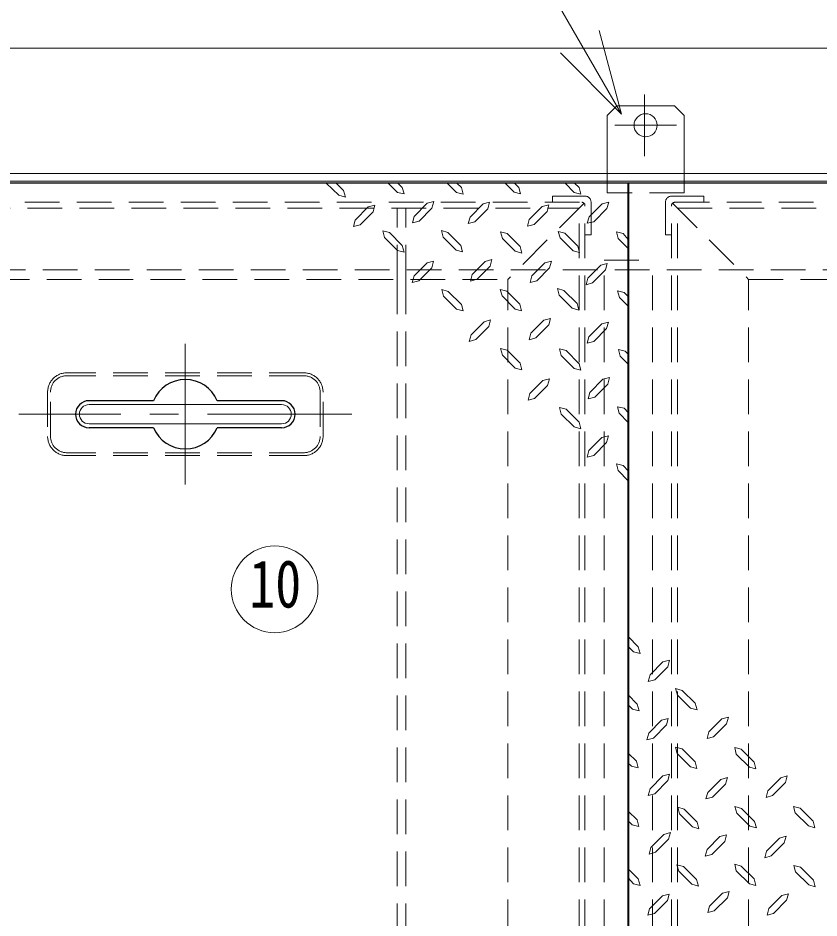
# Model space of a CAD drawing. Units: millimetres at full size, sheet at 1:15; details may follow other scales. Extents: x -3139 to 2936, y -2066 to 2149.
# Drawn here: x -2223.1 to -1807.2, y 1192.7 to 1659.9 of the extents above; entities that cross this region are included whole.
import ezdxf
from ezdxf.enums import TextEntityAlignment as Align

# ---------------------------------------------------------------- set-up
doc = ezdxf.new("R2010")
doc.units = ezdxf.units.MM
doc.header["$LTSCALE"] = 15
doc.linetypes.add('CHAIN1', pattern=[8, 5, -1, 1, -1])
doc.linetypes.add('DASHED1', pattern=[1.8, 1.2, -0.6])
doc.layers.add('0-6_補助線', color=4, linetype='Continuous', lineweight=9)
doc.styles.add('ＭＳ ゴシック', font='')
doc.styles.get('ＭＳ ゴシック').set_extended_font_data('MS Gothic')

msp = doc.modelspace()

# ---------------------------------------------------------------- linework, layer by layer
at = {"layer": '0-6_補助線', "color": 7, "lineweight": 18}
for p, q in [((-1909.67, 1609.89), (-1966.62, 1708.52)), ((-1909.67, 1609.89), (-1921.32, 1653.36)), ((-1909.67, 1609.89), (-1941.49, 1641.71)), ((-981.24, 1579.19), (-2371.24, 1579.19)), ((-985.24, 1575.19), (-2367.24, 1575.19)), ((-2086.24, 1459.19), (-2186.24, 1459.19)), ((-2086.24, 1449.19), (-2186.24, 1449.19))]:
    msp.add_line(p, q, dxfattribs=at)
at = {"layer": '0-6_補助線'}
for p, q in [((-966.24, 1644.19), (-2386.24, 1644.19)), ((-1912.24, 1614.19), (-1917.24, 1609.19)), ((-1912.24, 1614.19), (-1882.24, 1614.19)), ((-1877.24, 1609.19), (-1882.24, 1614.19)), ((-1917.24, 1609.19), (-1917.24, 1579.19)), ((-1877.24, 1609.19), (-1877.24, 1579.19)), ((-2063.05, 1574.19), (-2056.57, 1567.86)), ((-2057.96, 1574.19), (-2054.1, 1570.33)), ((-2054.1, 1570.33), (-2053.14, 1566.9)), ((-2030.85, 1574.19), (-2026.02, 1569.36)), ((-2025.91, 1574.19), (-2023.56, 1571.83)), ((-2023.56, 1571.83), (-2022.59, 1568.51)), ((-2000.3, 1574.19), (-1995.47, 1569.36)), ((-1995.26, 1574.19), (-1992.9, 1571.83)), ((-1992.9, 1571.83), (-1992.04, 1568.4)), ((-1970.1, 1574.19), (-1965.57, 1569.47)), ((-1965.25, 1574.19), (-1963, 1571.94)), ((-1963, 1571.94), (-1962.14, 1568.61)), ((-1939.09, 1574.19), (-1934.27, 1569.36)), ((-1934.16, 1574.19), (-1931.8, 1571.83)), ((-1931.8, 1571.83), (-1930.84, 1568.4)), ((-2053.14, 1566.9), (-2056.57, 1567.86)), ((-2022.59, 1568.51), (-2026.02, 1569.36)), ((-1992.04, 1568.4), (-1995.47, 1569.36)), ((-1962.14, 1568.61), (-1965.57, 1569.47)), ((-1930.84, 1568.4), (-1934.27, 1569.36)), ((-2048.1, 1555), (-2041.24, 1561.86)), ((-2014.87, 1554.36), (-2008.23, 1561.11)), ((-1988.4, 1556.5), (-1981.65, 1563.36)), ((-1985.93, 1554.04), (-1979.18, 1560.79)), ((-1957.74, 1555.22), (-1950.88, 1562.08)), ((-1950.88, 1562.08), (-1947.56, 1562.93)), ((-1947.56, 1562.93), (-1948.42, 1559.5)), ((-1926.55, 1556.61), (-1919.8, 1563.47)), ((-1924.09, 1554.14), (-1917.33, 1560.9)), ((-1919.8, 1563.47), (-1916.37, 1564.33)), ((-1916.37, 1564.33), (-1917.33, 1560.9)), ((-2045.53, 1552.54), (-2038.78, 1559.29)), ((-2017.45, 1556.82), (-2018.3, 1553.5)), ((-1988.4, 1556.5), (-1989.36, 1553.18)), ((-1955.17, 1552.75), (-1948.42, 1559.5)), ((-1926.55, 1556.61), (-1927.52, 1553.29)), ((-2048.1, 1555), (-2048.96, 1551.68)), ((-2045.53, 1552.54), (-2048.96, 1551.68)), ((-2014.87, 1554.36), (-2018.3, 1553.5)), ((-1985.93, 1554.04), (-1989.36, 1553.18)), ((-1957.74, 1555.22), (-1958.6, 1551.89)), ((-1955.17, 1552.75), (-1958.6, 1551.89)), ((-1924.09, 1554.14), (-1927.52, 1553.29)), ((-2032.77, 1546), (-2033.63, 1549.43)), ((-2030.31, 1548.57), (-2033.63, 1549.43)), ((-2030.31, 1548.57), (-2023.56, 1541.71)), ((-2002.44, 1546.11), (-2003.3, 1549.54)), ((-1999.98, 1548.57), (-2003.3, 1549.54)), ((-1999.98, 1548.57), (-1993.12, 1541.82)), ((-1969.11, 1548.03), (-1972.54, 1548.89)), ((-1971.57, 1545.46), (-1972.54, 1548.89)), ((-1969.11, 1548.03), (-1962.35, 1541.28)), ((-1941.67, 1545.68), (-1942.63, 1549.11)), ((-1939.2, 1548.14), (-1942.63, 1549.11)), ((-1939.2, 1548.14), (-1932.45, 1541.39)), ((-1908.97, 1548.03), (-1912.4, 1548.89)), ((-1911.44, 1545.46), (-1912.4, 1548.89)), ((-1908.97, 1548.03), (-1906.24, 1544.91)), ((-2032.77, 1546), (-2026.02, 1539.25)), ((-2002.44, 1546.11), (-1995.69, 1539.35)), ((-1993.12, 1541.82), (-1992.26, 1538.49)), ((-1971.57, 1545.46), (-1964.92, 1538.82)), ((-1941.67, 1545.68), (-1934.91, 1538.92)), ((-1911.44, 1545.46), (-1906.24, 1540.26)), ((-2022.59, 1538.39), (-2026.02, 1539.25)), ((-2023.56, 1541.71), (-2022.59, 1538.39)), ((-1992.26, 1538.49), (-1995.69, 1539.35)), ((-1961.49, 1537.85), (-1964.92, 1538.82)), ((-1962.35, 1541.28), (-1961.49, 1537.85)), ((-1931.48, 1538.07), (-1934.91, 1538.92)), ((-1932.45, 1541.39), (-1931.48, 1538.07)), ((-2017.45, 1525.95), (-2010.69, 1532.81)), ((-2010.69, 1532.81), (-2007.37, 1533.67)), ((-2007.37, 1533.67), (-2008.23, 1530.24)), ((-1987.22, 1526.7), (-1980.47, 1533.46)), ((-1980.47, 1533.46), (-1977.14, 1534.42)), ((-1977.14, 1534.42), (-1978, 1530.99)), ((-1956.35, 1525.95), (-1949.6, 1532.81)), ((-1949.6, 1532.81), (-1946.17, 1533.67)), ((-1946.17, 1533.67), (-1947.13, 1530.24)), ((-2014.98, 1523.49), (-2008.23, 1530.24)), ((-1984.75, 1524.24), (-1978, 1530.99)), ((-1953.78, 1523.49), (-1947.13, 1530.24)), ((-1927.19, 1524.77), (-1920.44, 1531.53)), ((-1924.73, 1522.31), (-1917.98, 1529.06)), ((-2017.45, 1525.95), (-2018.41, 1522.63)), ((-2014.98, 1523.49), (-2018.41, 1522.63)), ((-1987.22, 1526.7), (-1988.18, 1523.27)), ((-1984.75, 1524.24), (-1988.18, 1523.27)), ((-1956.35, 1525.95), (-1957.21, 1522.63)), ((-1953.78, 1523.49), (-1957.21, 1522.63)), ((-1927.19, 1524.77), (-1928.16, 1521.34)), ((-1999.76, 1517.91), (-2003.08, 1518.88)), ((-2002.23, 1515.45), (-2003.08, 1518.88)), ((-1969.32, 1518.02), (-1972.75, 1518.99)), ((-1971.78, 1515.56), (-1972.75, 1518.99)), ((-1939.63, 1518.45), (-1942.95, 1519.42)), ((-1942.09, 1515.99), (-1942.95, 1519.42)), ((-1939.63, 1518.45), (-1932.77, 1511.7)), ((-1924.73, 1522.31), (-1928.16, 1521.34)), ((-2002.23, 1515.45), (-1995.47, 1508.7)), ((-1999.76, 1517.91), (-1992.9, 1511.16)), ((-1971.78, 1515.56), (-1965.03, 1508.8)), ((-1969.32, 1518.02), (-1962.57, 1511.27)), ((-1942.09, 1515.99), (-1935.34, 1509.23)), ((-1908.33, 1517.38), (-1911.76, 1518.24)), ((-1910.8, 1514.81), (-1911.76, 1518.24)), ((-1910.8, 1514.81), (-1906.24, 1510.25)), ((-1908.33, 1517.38), (-1906.24, 1515.29)), ((-1992.9, 1511.16), (-1992.04, 1507.84)), ((-1962.57, 1511.27), (-1961.6, 1507.84)), ((-1931.91, 1508.27), (-1935.34, 1509.23)), ((-1932.77, 1511.7), (-1931.91, 1508.27)), ((-1992.04, 1507.84), (-1995.47, 1508.7)), ((-1961.6, 1507.84), (-1965.03, 1508.8)), ((-1956.78, 1496.26), (-1950.03, 1503.02)), ((-1954.31, 1493.8), (-1947.56, 1500.55)), ((-1926.77, 1494.33), (-1920.01, 1501.19)), ((-1920.01, 1501.19), (-1916.58, 1502.05)), ((-1916.58, 1502.05), (-1917.55, 1498.62)), ((-1987.86, 1495.41), (-1988.83, 1491.98)), ((-1985.4, 1492.94), (-1978.64, 1499.69)), ((-1956.78, 1496.26), (-1957.74, 1492.83)), ((-1924.19, 1491.87), (-1917.55, 1498.62)), ((-1985.4, 1492.94), (-1988.83, 1491.98)), ((-1954.31, 1493.8), (-1957.74, 1492.83)), ((-1926.77, 1494.33), (-1927.62, 1491.01)), ((-1924.19, 1491.87), (-1927.62, 1491.01)), ((-1971.57, 1484.9), (-1972.54, 1488.33)), ((-1969.11, 1487.37), (-1972.54, 1488.33)), ((-1969.11, 1487.37), (-1962.35, 1480.61)), ((-1938.56, 1487.26), (-1941.88, 1488.12)), ((-1941.02, 1484.69), (-1941.88, 1488.12)), ((-1938.56, 1487.26), (-1931.7, 1480.4)), ((-1910.47, 1484.37), (-1911.33, 1487.8)), ((-1907.9, 1486.94), (-1911.33, 1487.8)), ((-1907.9, 1486.94), (-1906.24, 1485.28)), ((-1971.57, 1484.9), (-1964.92, 1478.15)), ((-1941.02, 1484.69), (-1934.27, 1477.93)), ((-1910.47, 1484.37), (-1906.24, 1480.13)), ((-1961.49, 1477.18), (-1964.92, 1478.15)), ((-1962.35, 1480.61), (-1961.49, 1477.18)), ((-1930.84, 1477.08), (-1934.27, 1477.93)), ((-1931.7, 1480.4), (-1930.84, 1477.08)), ((-1926.12, 1465.5), (-1919.37, 1472.36)), ((-1919.37, 1472.36), (-1915.94, 1473.22)), ((-1915.94, 1473.22), (-1916.9, 1469.79)), ((-1957.31, 1464.86), (-1950.56, 1471.61)), ((-1954.85, 1462.39), (-1948.1, 1469.14)), ((-1923.55, 1463.03), (-1916.9, 1469.79)), ((-1957.31, 1464.86), (-1958.28, 1461.43)), ((-1954.85, 1462.39), (-1958.28, 1461.43)), ((-1926.12, 1465.5), (-1926.98, 1462.18)), ((-1923.55, 1463.03), (-1926.98, 1462.18)), ((-1910.9, 1454.67), (-1911.87, 1458.1)), ((-1908.44, 1457.25), (-1911.87, 1458.1)), ((-1938.56, 1456.82), (-1941.99, 1457.68)), ((-1941.02, 1454.25), (-1941.99, 1457.68)), ((-1941.02, 1454.25), (-1934.27, 1447.6)), ((-1938.56, 1456.82), (-1931.8, 1450.07)), ((-1910.9, 1454.67), (-1906.24, 1449.83)), ((-1908.44, 1457.25), (-1906.24, 1455.05)), ((-1931.8, 1450.07), (-1930.84, 1446.64)), ((-1930.84, 1446.64), (-1934.27, 1447.6)), ((-1926.77, 1435.27), (-1920.01, 1442.03)), ((-1924.19, 1432.81), (-1917.55, 1439.56)), ((-1920.01, 1442.03), (-1916.58, 1442.99)), ((-1916.58, 1442.99), (-1917.55, 1439.56)), ((-1926.77, 1435.27), (-1927.62, 1431.84)), ((-1924.19, 1432.81), (-1927.62, 1431.84)), ((-1911.44, 1424.98), (-1912.4, 1428.41)), ((-1908.97, 1427.56), (-1912.4, 1428.41)), ((-1908.97, 1427.56), (-1906.24, 1424.82)), ((-1911.44, 1424.98), (-1906.24, 1419.58)), ((-1901.04, 1333.39), (-1906.24, 1338.8)), ((-1903.51, 1330.82), (-1906.24, 1333.55)), ((-1901.04, 1333.39), (-1900.08, 1329.96)), ((-1903.51, 1330.82), (-1900.08, 1329.96)), ((-1888.29, 1325.57), (-1894.93, 1318.82)), ((-1885.71, 1323.1), (-1892.47, 1316.35)), ((-1888.29, 1325.57), (-1884.86, 1326.53)), ((-1885.71, 1323.1), (-1884.86, 1326.53)), ((-1895.9, 1315.39), (-1894.93, 1318.82)), ((-1892.47, 1316.35), (-1895.9, 1315.39)), ((-1901.58, 1303.7), (-1906.24, 1308.55)), ((-1881.64, 1311.74), (-1878.21, 1310.78)), ((-1880.68, 1308.31), (-1881.64, 1311.74)), ((-1873.92, 1301.56), (-1880.68, 1308.31)), ((-1871.46, 1304.13), (-1878.21, 1310.78)), ((-1901.58, 1303.7), (-1900.61, 1300.27)), ((-1871.46, 1304.13), (-1870.49, 1300.7)), ((-1904.04, 1301.13), (-1906.24, 1303.33)), ((-1904.04, 1301.13), (-1900.61, 1300.27)), ((-1873.92, 1301.56), (-1870.49, 1300.7)), ((-1888.93, 1295.34), (-1895.57, 1288.59)), ((-1888.93, 1295.34), (-1885.5, 1296.2)), ((-1886.36, 1292.88), (-1885.5, 1296.2)), ((-1857.63, 1295.98), (-1864.38, 1289.23)), ((-1857.63, 1295.98), (-1854.2, 1296.95)), ((-1855.16, 1293.52), (-1854.2, 1296.95)), ((-1886.36, 1292.88), (-1893.11, 1286.02)), ((-1855.16, 1293.52), (-1861.92, 1286.77)), ((-1896.54, 1285.16), (-1895.57, 1288.59)), ((-1893.11, 1286.02), (-1896.54, 1285.16)), ((-1881.64, 1281.3), (-1878.21, 1280.44)), ((-1880.78, 1277.98), (-1881.64, 1281.3)), ((-1871.46, 1273.69), (-1878.21, 1280.44)), ((-1850.98, 1281.19), (-1847.55, 1280.23)), ((-1850.13, 1277.76), (-1850.98, 1281.19)), ((-1840.91, 1273.48), (-1847.55, 1280.23)), ((-1902.01, 1274.01), (-1906.24, 1278.25)), ((-1873.92, 1271.12), (-1880.78, 1277.98)), ((-1843.37, 1271.01), (-1850.13, 1277.76)), ((-1904.58, 1271.44), (-1906.24, 1273.1)), ((-1904.58, 1271.44), (-1901.15, 1270.58)), ((-1902.01, 1274.01), (-1901.15, 1270.58)), ((-1873.92, 1271.12), (-1870.6, 1270.26)), ((-1871.46, 1273.69), (-1870.6, 1270.26)), ((-1843.37, 1271.01), (-1839.94, 1270.05)), ((-1840.91, 1273.48), (-1839.94, 1270.05)), ((-1888.29, 1266.51), (-1894.93, 1259.76)), ((-1888.29, 1266.51), (-1884.86, 1267.37)), ((-1885.71, 1264.04), (-1884.86, 1267.37)), ((-1827.08, 1265.44), (-1823.65, 1266.4)), ((-1824.62, 1262.97), (-1823.65, 1266.4)), ((-1885.71, 1264.04), (-1892.47, 1257.18)), ((-1858.17, 1264.58), (-1864.92, 1257.83)), ((-1855.7, 1262.11), (-1862.45, 1255.36)), ((-1858.17, 1264.58), (-1854.74, 1265.54)), ((-1855.7, 1262.11), (-1854.74, 1265.54)), ((-1827.08, 1265.44), (-1833.83, 1258.68)), ((-1895.9, 1256.33), (-1894.93, 1259.76)), ((-1892.47, 1257.18), (-1895.9, 1256.33)), ((-1901.68, 1243.57), (-1906.24, 1248.13)), ((-1880.57, 1250.11), (-1877.14, 1249.14)), ((-1879.71, 1246.68), (-1880.57, 1250.11)), ((-1870.39, 1242.39), (-1877.14, 1249.14)), ((-1850.88, 1250.54), (-1847.45, 1249.57)), ((-1849.91, 1247.11), (-1850.88, 1250.54)), ((-1840.69, 1242.82), (-1847.45, 1249.57)), ((-1820.44, 1250.54), (-1817.01, 1249.68)), ((-1819.58, 1247.21), (-1820.44, 1250.54)), ((-1810.25, 1242.93), (-1817.01, 1249.68)), ((-1904.15, 1241), (-1906.24, 1243.09)), ((-1901.68, 1243.57), (-1900.72, 1240.14)), ((-1872.85, 1239.93), (-1879.71, 1246.68)), ((-1843.16, 1240.35), (-1849.91, 1247.11)), ((-1840.69, 1242.82), (-1839.73, 1239.39)), ((-1812.72, 1240.46), (-1819.58, 1247.21)), ((-1810.25, 1242.93), (-1809.4, 1239.5)), ((-1904.15, 1241), (-1900.72, 1240.14)), ((-1872.85, 1239.93), (-1869.53, 1238.96)), ((-1870.39, 1242.39), (-1869.53, 1238.96)), ((-1843.16, 1240.35), (-1839.73, 1239.39)), ((-1812.72, 1240.46), (-1809.4, 1239.5)), ((-1887.75, 1236.07), (-1894.5, 1229.31)), ((-1885.28, 1233.6), (-1892.04, 1226.85)), ((-1887.75, 1236.07), (-1884.32, 1237.03)), ((-1885.28, 1233.6), (-1884.32, 1237.03)), ((-1858.7, 1234.89), (-1865.35, 1228.14)), ((-1858.7, 1234.89), (-1855.27, 1235.75)), ((-1856.13, 1232.42), (-1855.27, 1235.75)), ((-1827.72, 1234.14), (-1834.48, 1227.38)), ((-1827.72, 1234.14), (-1824.29, 1235.1)), ((-1825.26, 1231.67), (-1824.29, 1235.1)), ((-1856.13, 1232.42), (-1862.88, 1225.56)), ((-1825.26, 1231.67), (-1832.01, 1224.92)), ((-1866.31, 1224.71), (-1865.35, 1228.14)), ((-1862.88, 1225.56), (-1866.31, 1224.71)), ((-1835.34, 1223.95), (-1834.48, 1227.38)), ((-1832.01, 1224.92), (-1835.34, 1223.95)), ((-1881, 1220.31), (-1877.57, 1219.45)), ((-1880.03, 1216.99), (-1881, 1220.31)), ((-1870.81, 1212.7), (-1877.57, 1219.45)), ((-1850.98, 1220.52), (-1847.55, 1219.56)), ((-1850.13, 1217.09), (-1850.98, 1220.52)), ((-1840.91, 1212.91), (-1847.55, 1219.56)), ((-1820.22, 1219.88), (-1816.79, 1219.02)), ((-1819.36, 1216.56), (-1820.22, 1219.88)), ((-1901.04, 1212.91), (-1906.24, 1218.11)), ((-1873.28, 1210.23), (-1880.03, 1216.99)), ((-1843.37, 1210.34), (-1850.13, 1217.09)), ((-1812.5, 1209.81), (-1819.36, 1216.56)), ((-1810.04, 1212.27), (-1816.79, 1219.02)), ((-1903.51, 1210.34), (-1906.24, 1213.47)), ((-1903.51, 1210.34), (-1900.08, 1209.48)), ((-1901.04, 1212.91), (-1900.08, 1209.48)), ((-1873.28, 1210.23), (-1869.85, 1209.27)), ((-1870.81, 1212.7), (-1869.85, 1209.27)), ((-1843.37, 1210.34), (-1839.94, 1209.48)), ((-1840.91, 1212.91), (-1839.94, 1209.48)), ((-1810.04, 1212.27), (-1809.18, 1208.84)), ((-1857.31, 1205.63), (-1864.06, 1198.87)), ((-1857.31, 1205.63), (-1853.88, 1206.48)), ((-1854.74, 1203.16), (-1853.88, 1206.48)), ((-1812.5, 1209.81), (-1809.18, 1208.84)), ((-1888.39, 1204.23), (-1895.15, 1197.48)), ((-1885.93, 1201.77), (-1892.68, 1194.91)), ((-1888.39, 1204.23), (-1884.96, 1205.09)), ((-1885.93, 1201.77), (-1884.96, 1205.09)), ((-1854.74, 1203.16), (-1861.6, 1196.3)), ((-1826.55, 1204.34), (-1833.3, 1197.59)), ((-1824.08, 1201.87), (-1830.83, 1195.01)), ((-1826.55, 1204.34), (-1823.12, 1205.2)), ((-1824.08, 1201.87), (-1823.12, 1205.2)), ((-1896.11, 1194.05), (-1895.15, 1197.48)), ((-1864.92, 1195.44), (-1864.06, 1198.87)), ((-1861.6, 1196.3), (-1864.92, 1195.44)), ((-1892.68, 1194.91), (-1896.11, 1194.05))]:
    msp.add_line(p, q, dxfattribs=at)
at = {"layer": '0-6_補助線', "linetype": 'CHAIN1'}
for p, q in [((-1897.74, 1620.19), (-1897.74, 1588.19)), ((-1913.24, 1604.19), (-1881.24, 1604.19)), ((-2136.24, 1490.69), (-2136.24, 1417.69)), ((-2049.74, 1454.19), (-2222.74, 1454.19))]:
    msp.add_line(p, q, dxfattribs=at)
at = {"layer": '0-6_補助線', "linetype": 'DASHED1'}
for p, q in [((-1917.24, 1579.19), (-1917.24, 1569.19)), ((-1877.24, 1579.19), (-1877.24, 1569.19)), ((-1945.54, 1564.19), (-1945.54, 1567.39)), ((-1928.74, 1567.39), (-1945.54, 1567.39)), ((-1877.24, 1569.19), (-1917.24, 1569.19)), ((-1883.74, 1567.39), (-1866.94, 1567.39)), ((-1866.94, 1564.19), (-1866.94, 1567.39)), ((-2353.24, 1561.19), (-1931.74, 1561.19)), ((-2026.24, 1524.19), (-2026.24, 1561.19)), ((-2021.74, 1524.19), (-2021.74, 1561.19)), ((-1931.74, 1184.19), (-1931.74, 1561.19)), ((-1925.54, 1547.39), (-1925.54, 1564.19)), ((-1886.94, 1547.39), (-1886.94, 1564.19)), ((-1880.74, 1561.19), (-1471.74, 1561.19)), ((-1880.74, 1184.19), (-1880.74, 1561.19)), ((-1925.54, 1547.39), (-1928.74, 1547.39)), ((-1886.94, 1547.39), (-1883.74, 1547.39)), ((-1031.24, 1529.19), (-2321.24, 1529.19))]:
    msp.add_line(p, q, dxfattribs=at)
at = {"layer": '0-6_補助線', "color": 5, "lineweight": 25}
for p, q in [((-986.24, 1574.19), (-2366.24, 1574.19)), ((-2152.82, 1461.19), (-2186.24, 1461.19)), ((-2086.24, 1461.19), (-2119.66, 1461.19)), ((-2152.82, 1447.19), (-2186.24, 1447.19)), ((-2086.24, 1447.19), (-2119.66, 1447.19))]:
    msp.add_line(p, q, dxfattribs=at)
at = {"layer": '0-6_補助線', "color": 1, "lineweight": 40}
msp.add_line((-1906.24, 1574.19), (-1906.24, 1184.19), dxfattribs=at)
at = {"layer": '0-6_補助線', "color": 7, "linetype": 'DASHED1', "lineweight": 18}
for p, q in [((-2354.64, 1564.19), (-1930.34, 1564.19)), ((-1929.21, 1563.72), (-1968.74, 1524.19)), ((-1928.74, 1184.19), (-1928.74, 1562.59)), ((-1883.74, 1184.19), (-1883.74, 1562.59)), ((-1883.27, 1563.72), (-1843.74, 1524.19)), ((-1882.14, 1564.19), (-1470.34, 1564.19)), ((-1918.74, 1534.19), (-1893.74, 1534.19)), ((-1918.74, 1184.19), (-1918.74, 1534.19)), ((-1893.74, 1184.19), (-1893.74, 1534.19)), ((-2316.24, 1524.19), (-1968.74, 1524.19)), ((-2026.24, 1524.19), (-2026.24, 1184.19)), ((-2021.74, 1524.19), (-2021.74, 1184.19)), ((-1968.74, 1184.19), (-1968.74, 1524.19)), ((-1843.74, 1524.19), (-1508.74, 1524.19)), ((-1843.74, 1184.19), (-1843.74, 1524.19)), ((-2074.74, 1475.69), (-2197.74, 1475.69)), ((-2074.74, 1474.19), (-2197.74, 1474.19)), ((-2207.74, 1465.69), (-2207.74, 1442.69)), ((-2206.24, 1442.69), (-2206.24, 1465.69)), ((-2066.24, 1465.69), (-2066.24, 1442.69)), ((-2064.74, 1442.69), (-2064.74, 1465.69)), ((-2074.74, 1434.19), (-2197.74, 1434.19)), ((-2074.74, 1432.69), (-2197.74, 1432.69))]:
    msp.add_line(p, q, dxfattribs=at)
at = {"layer": '0-6_補助線'}
for points in [[(-2041.24, 1561.86), (-2037.92, 1562.72), (-2038.78, 1559.29)], [(-2017.45, 1556.82), (-2010.69, 1563.68), (-2007.26, 1564.54), (-2008.23, 1561.11)], [(-1981.65, 1563.36), (-1978.32, 1564.22), (-1979.18, 1560.79)], [(-1920.44, 1531.53), (-1917.12, 1532.49), (-1917.98, 1529.06)], [(-1987.86, 1495.41), (-1981.11, 1502.16), (-1977.79, 1503.12), (-1978.64, 1499.69)], [(-1950.03, 1503.02), (-1946.6, 1503.87), (-1947.56, 1500.55)], [(-1950.56, 1471.61), (-1947.13, 1472.47), (-1948.1, 1469.14)], [(-1861.92, 1286.77), (-1865.35, 1285.91), (-1864.38, 1289.23)], [(-1824.62, 1262.97), (-1831.37, 1256.22), (-1834.69, 1255.25), (-1833.83, 1258.68)], [(-1862.45, 1255.36), (-1865.88, 1254.5), (-1864.92, 1257.83)], [(-1892.04, 1226.85), (-1895.36, 1225.88), (-1894.5, 1229.31)], [(-1830.83, 1195.01), (-1834.16, 1194.16), (-1833.3, 1197.59)]]:
    msp.add_lwpolyline(points, dxfattribs=at)
msp.add_circle((-1897.24, 1604.19), 6, dxfattribs=at)
at = {"layer": '0-6_補助線', "color": 7, "lineweight": 18}
msp.add_circle((-2089.87, 1363.28), 22.5, dxfattribs=at)
at = {"layer": '0-6_補助線', "linetype": 'DASHED1'}
for centre, start, end in [((-1928.74, 1564.19), 0, 90), ((-1883.74, 1564.19), 90, 180)]:
    msp.add_arc(centre, 3.2, start, end, dxfattribs=at)
at = {"layer": '0-6_補助線', "color": 7, "linetype": 'DASHED1', "lineweight": 18}
for centre, radius, start, end in [((-1930.34, 1562.59), 1.6, 0, 90), ((-1882.14, 1562.59), 1.6, 90, 180), ((-2197.74, 1465.69), 10, 90, 180), ((-2197.74, 1465.69), 8.5, 90, 180), ((-2074.74, 1465.69), 10, 0, 90), ((-2074.74, 1465.69), 8.5, 0, 90), ((-2197.74, 1442.69), 10, 180, 270), ((-2197.74, 1442.69), 8.5, 180, 270), ((-2074.74, 1442.69), 8.5, 270, 0), ((-2074.74, 1442.69), 10, 270, 0)]:
    msp.add_arc(centre, radius, start, end, dxfattribs=at)
at = {"layer": '0-6_補助線', "color": 5, "lineweight": 25}
for centre, radius, start, end in [((-2136.24, 1454.19), 18, 22.8854, 157.1146), ((-2186.24, 1454.19), 7, 90, 270), ((-2086.24, 1454.19), 7, 270, 90), ((-2136.24, 1454.19), 18, 202.8854, 337.1146)]:
    msp.add_arc(centre, radius, start, end, dxfattribs=at)
at = {"layer": '0-6_補助線', "color": 7, "lineweight": 18}
for centre, start, end in [((-2186.24, 1454.19), 90, 270), ((-2086.24, 1454.19), 270, 90)]:
    msp.add_arc(centre, 5, start, end, dxfattribs=at)

# ---------------------------------------------------------------- texts
at = {"layer": '0-6_補助線', "color": 7, "style": 'ＭＳ ゴシック', "width": 0.8}
msp.add_text('10', height=24.74, dxfattribs=at).set_placement((-2103, 1346.4), align=Align.BOTTOM_LEFT)

doc.saveas('drawing.dxf')
